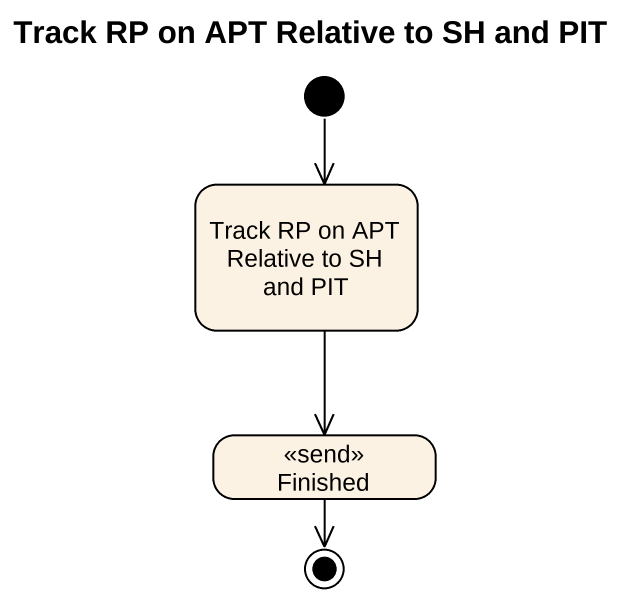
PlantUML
@startuml
title Track RP on APT Relative to SH and PIT
hide empty description
state "Track RP on APT Relative to SH and PIT" as Track_RP_on_APT_Relative_to
state Finished <<send>>
[*] --> Track_RP_on_APT_Relative_to
Track_RP_on_APT_Relative_to --> Finished
Finished --> [*]
@enduml
